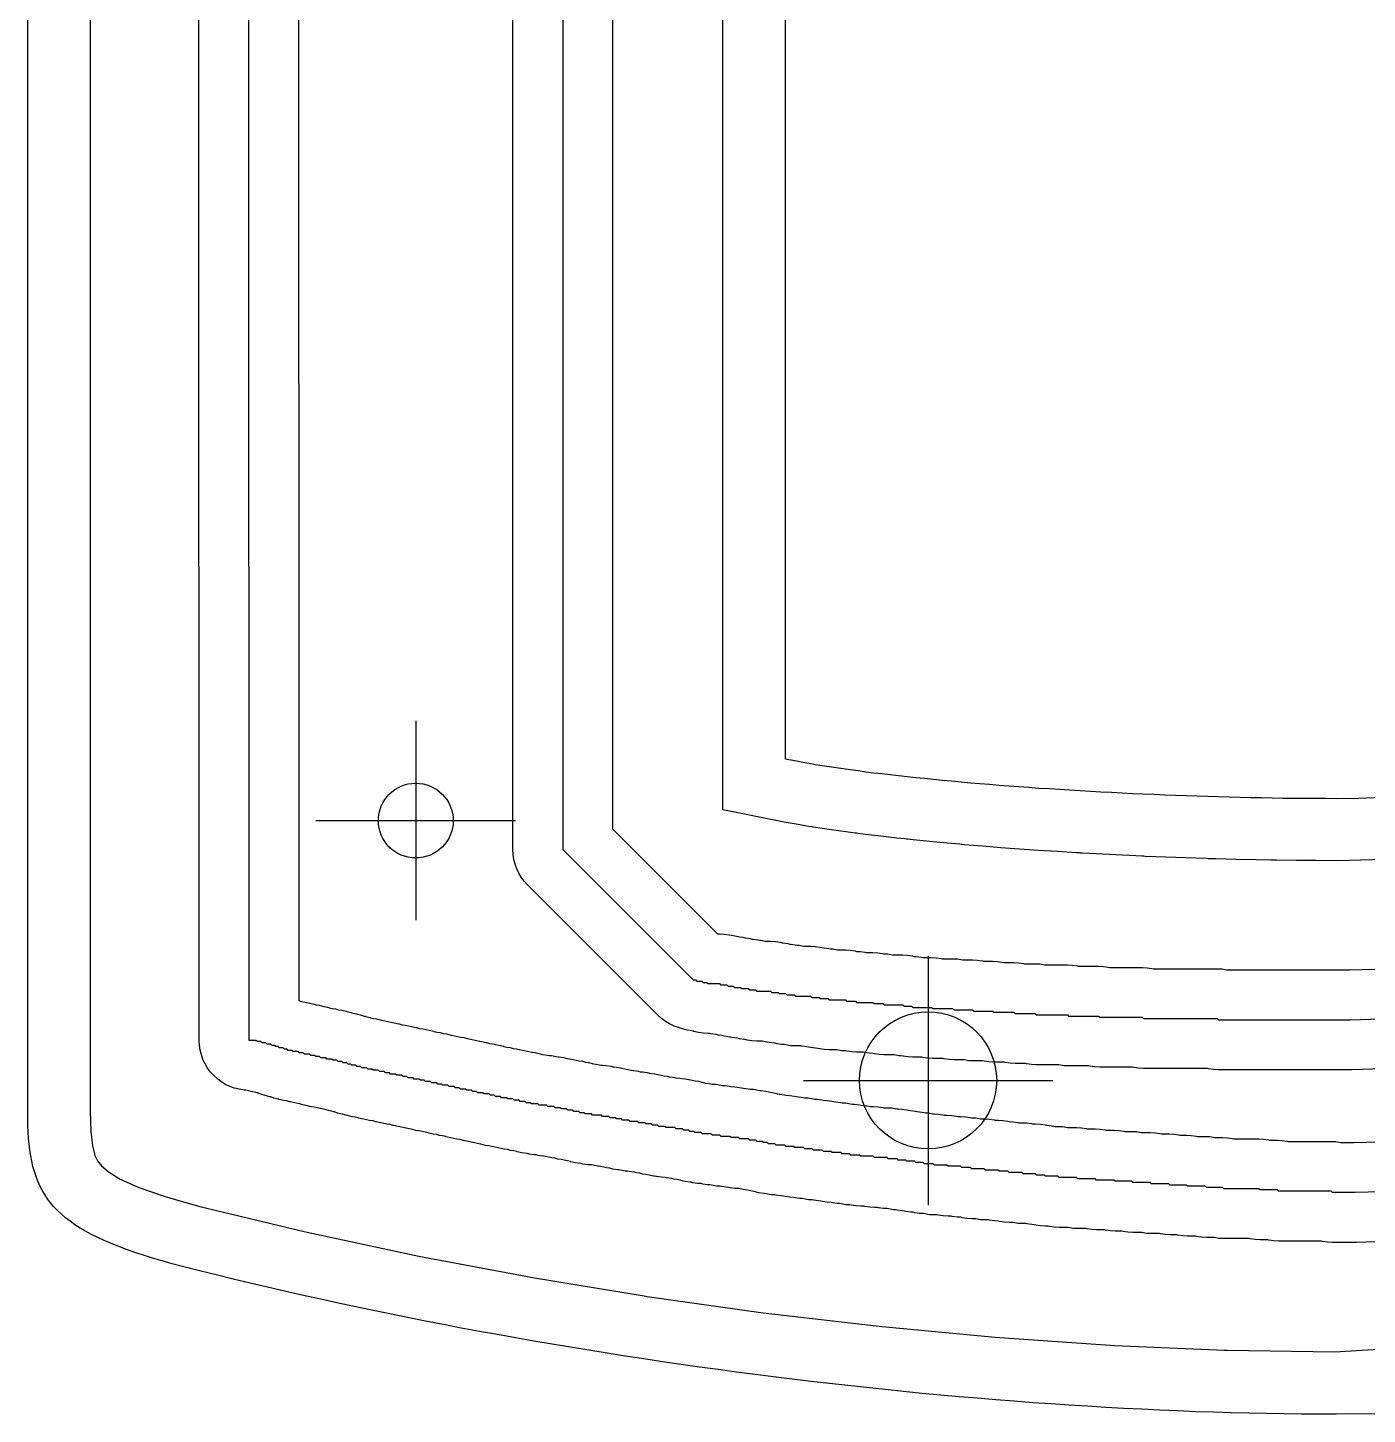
# Model space of a CAD drawing. Header units: millimetres. Extents: x 0 to 1800, y 0 to 406.
# Drawn here: x 799 to 906.4, y 51.5 to 162.7 of the extents above; entities that cross this region are included whole.
import ezdxf

# ---------------------------------------------------------------- set-up
doc = ezdxf.new("R2010")
doc.units = ezdxf.units.MM
for name, color, linetype in [('1_LETTERS', 7, 'Continuous'), ('2_BACK_inset_5mm', 7, 'Continuous'), ('4_THREADED_RODS_MX', 7, 'Continuous'), ('5_CABLE_EXITS_D11', 7, 'Continuous'), ('CENTERLINE', 7, 'Continuous'), ('GROOVE_8MM', 7, 'Continuous')]:
    doc.layers.add(name, color=color, linetype=linetype)

msp = doc.modelspace()

# ---------------------------------------------------------------- linework, layer by layer
at = {"layer": '1_LETTERS'}
for points in [[(907.36, 51.52), (903.92, 51.49), (902.54, 51.49), (901.15, 51.5), (899.75, 51.52), (898.34, 51.54), (896.93, 51.57), (895.52, 51.61), (894.09, 51.65), (892.66, 51.7), (891.23, 51.76), (889.79, 51.82), (888.35, 51.89), (886.9, 51.96), (885.45, 52.04), (883.99, 52.13), (882.53, 52.22), (881.06, 52.32), (879.6, 52.42), (878.12, 52.53), (876.65, 52.65), (875.17, 52.77), (873.69, 52.9), (872.21, 53.03), (870.73, 53.17), (869.25, 53.32), (867.76, 53.47), (866.27, 53.63), (864.78, 53.79), (863.3, 53.96), (861.81, 54.13), (860.32, 54.31), (858.83, 54.49), (857.34, 54.68), (855.85, 54.88), (854.37, 55.08), (852.88, 55.28), (851.4, 55.49), (849.91, 55.71), (848.43, 55.93), (846.95, 56.16), (845.48, 56.39), (844.01, 56.62), (842.54, 56.87), (841.07, 57.11), (839.6, 57.36), (838.14, 57.62), (836.69, 57.88), (835.24, 58.14), (833.79, 58.41), (832.35, 58.69), (830.91, 58.97), (829.48, 59.25), (828.05, 59.54), (826.63, 59.83), (825.21, 60.13), (823.81, 60.43), (822.4, 60.74), (821.01, 61.05), (819.62, 61.37), (818.24, 61.69), (816.86, 62.01), (815.5, 62.34), (814.14, 62.67), (812.79, 63), (811.45, 63.34), (810.61, 63.57), (809.81, 63.79), (809.04, 64.02), (808.31, 64.25), (807.62, 64.47), (806.96, 64.7), (806.33, 64.94), (805.74, 65.18), (805.17, 65.42), (804.64, 65.66), (804.14, 65.91), (803.67, 66.17), (803.23, 66.43), (802.81, 66.69), (802.42, 66.97), (802.06, 67.25), (801.73, 67.54), (801.41, 67.84), (801.13, 68.14), (800.86, 68.46), (800.62, 68.78), (800.39, 69.12), (800.19, 69.46), (800.01, 69.82), (799.84, 70.19), (799.7, 70.57), (799.57, 70.97), (799.45, 71.37), (799.36, 71.79), (799.27, 72.23), (799.21, 72.68), (799.15, 73.15), (799.1, 73.63), (799.07, 74.13), (799.05, 74.64), (799.04, 75.17), (799.03, 75.72), (799.03, 394.12)], [(859.75, 263.74), (859.75, 104.07), (860.2, 103.98), (860.67, 103.89), (861.16, 103.8), (861.66, 103.71), (862.18, 103.62), (862.72, 103.54), (863.27, 103.45), (863.83, 103.37), (864.41, 103.28), (865, 103.2), (865.61, 103.12), (866.23, 103.03), (866.87, 102.95), (867.51, 102.88), (868.17, 102.8), (868.84, 102.72), (869.53, 102.65), (870.22, 102.57), (870.92, 102.5), (871.64, 102.43), (872.37, 102.36), (873.1, 102.29), (873.85, 102.22), (874.6, 102.15), (875.36, 102.09), (876.13, 102.02), (876.91, 101.96), (877.7, 101.9), (878.49, 101.84), (879.3, 101.78), (880.1, 101.72), (880.92, 101.67), (881.74, 101.62), (882.56, 101.57), (883.39, 101.52), (884.23, 101.47), (885.07, 101.42), (885.91, 101.38), (886.76, 101.33), (887.61, 101.29), (888.46, 101.25), (889.32, 101.22), (890.18, 101.18), (891.04, 101.15), (891.9, 101.12), (892.76, 101.09), (893.63, 101.06), (894.49, 101.03), (895.35, 101.01), (896.22, 100.99), (897.08, 100.97), (897.94, 100.95), (898.8, 100.94), (899.66, 100.92), (900.52, 100.91), (901.37, 100.91), (902.23, 100.9), (903.07, 100.9), (903.92, 100.89), (905.75, 100.91), (907.54, 100.98)]]:
    msp.add_lwpolyline(points, dxfattribs=at)
at = {"layer": '2_BACK_inset_5mm'}
for points in [[(804.03, 393.91), (804.03, 75.8), (804.08, 74.16), (804.23, 73.01), (804.42, 72.26), (804.63, 71.82), (804.94, 71.42), (805.47, 70.96), (806.44, 70.36), (807.95, 69.68), (810.04, 68.95), (812.72, 68.18), (821.19, 66.14), (821.42, 66.09), (830.01, 64.25), (830.38, 64.18), (839.1, 62.53), (839.49, 62.46), (848.45, 60.99), (848.7, 60.95), (857.98, 59.64), (867.29, 58.55), (867.54, 58.52), (876.58, 57.67), (876.96, 57.64), (885.82, 57.03), (886.19, 57.01), (894.96, 56.63), (895.18, 56.62), (903.8, 56.49), (924.21, 57.74)], [(907.77, 95.98), (903.97, 95.89), (902.33, 95.9), (900.74, 95.91), (899.13, 95.93), (898.89, 95.93), (898.81, 95.94), (898.69, 95.94), (897.52, 95.96), (895.91, 95.99), (894.29, 96.04), (893.77, 96.05), (893.65, 96.05), (893.5, 96.06), (892.68, 96.09), (891.07, 96.14), (889.46, 96.21), (888.64, 96.24), (888.5, 96.25), (888.37, 96.25), (887.86, 96.28), (886.27, 96.35), (884.69, 96.43), (883.55, 96.5), (883.44, 96.5), (883.36, 96.51), (883.12, 96.52), (881.58, 96.62), (880.04, 96.72), (878.53, 96.82), (877.04, 96.93), (875.58, 97.05), (874.14, 97.17), (873.94, 97.19), (873.86, 97.2), (873.75, 97.21), (872.73, 97.3), (871.35, 97.43), (870.01, 97.57), (869.6, 97.61), (869.48, 97.62), (869.36, 97.64), (868.7, 97.71), (867.42, 97.85), (866.19, 98), (865.6, 98.08), (865.46, 98.09), (865.36, 98.11), (864.99, 98.15), (863.84, 98.31), (862.73, 98.47), (861.99, 98.59), (861.91, 98.6), (861.65, 98.64), (860.64, 98.81), (859.67, 98.99), (854.75, 99.96), (854.75, 268.1)]]:
    msp.add_lwpolyline(points, dxfattribs=at)
at = {"layer": '4_THREADED_RODS_MX'}
for p, q in [((830.14, 107.11), (830.14, 91.11)), ((822.14, 99.11), (838.14, 99.11))]:
    msp.add_line(p, q, dxfattribs=at)
msp.add_circle((830.14, 99.11), 3, dxfattribs=at)
at = {"layer": '5_CABLE_EXITS_D11'}
for p, q in [((871.21, 88.27), (871.21, 68.27)), ((861.21, 78.27), (881.21, 78.27))]:
    msp.add_line(p, q, dxfattribs=at)
msp.add_circle((871.21, 78.27), 5.5, dxfattribs=at)
at = {"layer": 'CENTERLINE'}
for points in [[(908.57, 69.37), (905.44, 69.28), (903.62, 69.28), (903.52, 69.38), (899.32, 69.38), (899.22, 69.48), (897.82, 69.48), (897.72, 69.58), (894.92, 69.58), (894.82, 69.68), (893.52, 69.68), (893.42, 69.78), (892.02, 69.78), (891.92, 69.88), (890.62, 69.88), (890.52, 69.98), (889.12, 69.98), (889.02, 70.08), (887.62, 70.08), (887.52, 70.18), (886.22, 70.18), (886.12, 70.28), (884.72, 70.28), (884.62, 70.38), (883.22, 70.38), (883.12, 70.48), (881.72, 70.48), (881.62, 70.58), (880.62, 70.58), (880.52, 70.68), (879.92, 70.68), (879.82, 70.78), (878.82, 70.78), (878.72, 70.88), (877.72, 70.88), (877.62, 70.98), (876.92, 70.98), (876.82, 71.08), (875.82, 71.08), (875.72, 71.18), (874.72, 71.18), (874.62, 71.28), (873.92, 71.28), (873.82, 71.38), (872.82, 71.38), (872.72, 71.48), (871.72, 71.48), (871.62, 71.58), (870.92, 71.58), (870.82, 71.68), (870.22, 71.68), (870.12, 71.78), (869.52, 71.78), (869.42, 71.88), (868.82, 71.88), (868.72, 71.98), (868.02, 71.98), (867.92, 72.08), (866.92, 72.08), (866.82, 72.18), (865.82, 72.18), (865.72, 72.28), (865.02, 72.28), (864.92, 72.38), (864.32, 72.38), (864.22, 72.48), (863.52, 72.48), (863.42, 72.58), (862.82, 72.58), (862.72, 72.68), (862.02, 72.68), (861.92, 72.78), (861.32, 72.78), (861.22, 72.88), (860.52, 72.88), (860.42, 72.98), (859.82, 72.98), (859.72, 73.08), (859.02, 73.08), (858.92, 73.18), (858.42, 73.18), (858.32, 73.28), (858.02, 73.28), (857.92, 73.38), (857.52, 73.38), (857.42, 73.48), (856.92, 73.48), (856.82, 73.58), (856.12, 73.58), (856.02, 73.68), (855.42, 73.68), (855.32, 73.78), (854.62, 73.78), (854.52, 73.88), (853.92, 73.88), (853.82, 73.98), (853.12, 73.98), (853.02, 74.08), (852.52, 74.08), (852.42, 74.18), (852.12, 74.18), (852.02, 74.28), (851.62, 74.28), (851.52, 74.38), (851.02, 74.38), (850.92, 74.48), (850.22, 74.48), (850.12, 74.58), (849.62, 74.58), (849.52, 74.68), (849.12, 74.68), (849.02, 74.78), (848.62, 74.78), (848.52, 74.88), (848.02, 74.88), (847.92, 74.98), (847.32, 74.98), (847.22, 75.08), (846.72, 75.08), (846.62, 75.18), (846.22, 75.18), (846.12, 75.28), (845.72, 75.28), (845.62, 75.38), (845.12, 75.38), (845.02, 75.48), (844.32, 75.48), (844.22, 75.58), (843.72, 75.58), (843.62, 75.68), (843.32, 75.68), (843.22, 75.78), (842.82, 75.78), (842.72, 75.88), (842.32, 75.88), (842.22, 75.98), (841.82, 75.98), (841.72, 76.08), (841.32, 76.08), (841.22, 76.18), (840.72, 76.18), (840.62, 76.28), (840.02, 76.28), (839.92, 76.38), (839.42, 76.38), (839.32, 76.48), (839.02, 76.48), (838.92, 76.58), (838.52, 76.58), (838.42, 76.68), (838.02, 76.68), (837.92, 76.78), (837.52, 76.78), (837.42, 76.88), (837.02, 76.88), (836.92, 76.98), (836.52, 76.98), (836.42, 77.08), (836.12, 77.08), (836.02, 77.18), (835.62, 77.18), (835.52, 77.28), (835.12, 77.28), (835.02, 77.38), (834.72, 77.38), (834.62, 77.48), (834.22, 77.48), (834.12, 77.58), (833.72, 77.58), (833.62, 77.68), (833.32, 77.68), (833.22, 77.78), (832.82, 77.78), (832.72, 77.88), (832.32, 77.88), (832.22, 77.98), (831.92, 77.98), (831.82, 78.08), (831.42, 78.08), (831.32, 78.18), (830.92, 78.18), (830.82, 78.28), (830.52, 78.28), (830.42, 78.38), (830.02, 78.38), (829.92, 78.48), (829.52, 78.48), (829.42, 78.58), (829.12, 78.58), (829.02, 78.68), (828.62, 78.68), (828.52, 78.78), (828.12, 78.78), (828.02, 78.88), (827.72, 78.88), (827.62, 78.98), (827.22, 78.98), (827.12, 79.08), (826.72, 79.08), (826.62, 79.18), (826.32, 79.18), (826.22, 79.28), (825.82, 79.28), (825.72, 79.38), (825.42, 79.38), (825.32, 79.48), (825.02, 79.48), (824.92, 79.58), (824.72, 79.58), (824.62, 79.68), (824.32, 79.68), (824.22, 79.78), (823.92, 79.78), (823.82, 79.88), (823.52, 79.88), (823.42, 79.98), (823.02, 79.98), (822.92, 80.08), (822.52, 80.08), (822.42, 80.18), (822.12, 80.18), (822.02, 80.28), (821.72, 80.28), (821.62, 80.38), (821.22, 80.38), (821.12, 80.48), (820.82, 80.48), (820.72, 80.58), (820.32, 80.58), (820.22, 80.68), (819.92, 80.68), (819.82, 80.78), (819.62, 80.78), (819.52, 80.88), (819.22, 80.88), (819.12, 80.98), (818.92, 80.98), (818.82, 81.08), (818.62, 81.08), (818.52, 81.18), (818.22, 81.18), (818.12, 81.28), (817.82, 81.28), (817.72, 81.38), (817.42, 81.38), (817.32, 81.48), (816.77, 81.48), (816.68, 385.55)], [(850.66, 279.87), (841.92, 271.13), (841.92, 96.78), (852.38, 86.33), (852.58, 86.33)], [(852.58, 86.33), (852.68, 86.23), (853.08, 86.23), (853.18, 86.13), (853.48, 86.13), (853.58, 86.03), (854.48, 86.03), (854.58, 85.93), (855.08, 85.93), (855.18, 85.83), (855.58, 85.83), (855.68, 85.73), (856.18, 85.73), (856.28, 85.63), (856.78, 85.63), (856.88, 85.53), (857.38, 85.53), (857.48, 85.43), (858.58, 85.43), (858.68, 85.33), (859.18, 85.33), (859.28, 85.23), (859.78, 85.23), (859.88, 85.13), (860.48, 85.13), (860.58, 85.03), (861.78, 85.03), (861.88, 84.93), (862.48, 84.93), (862.58, 84.83), (863.18, 84.83), (863.28, 84.73), (864.58, 84.73), (864.68, 84.63), (865.38, 84.63), (865.48, 84.53), (866.78, 84.53), (866.88, 84.43), (867.58, 84.43), (867.68, 84.33), (869.18, 84.33), (869.28, 84.23), (869.88, 84.23), (869.98, 84.13), (871.48, 84.13), (871.58, 84.03), (873.18, 84.03), (873.28, 83.93), (874.78, 83.93), (874.88, 83.83), (876.38, 83.83), (876.48, 83.73), (878.08, 83.73), (878.18, 83.63), (879.78, 83.63), (879.88, 83.53), (882.38, 83.53), (882.48, 83.43), (884.88, 83.43), (884.98, 83.33), (888.38, 83.33), (888.48, 83.23), (894.38, 83.23), (894.48, 83.13), (905.05, 83.13), (909.23, 83.25)]]:
    msp.add_lwpolyline(points, dxfattribs=at)
at = {"layer": 'GROOVE_8MM'}
for points in [[(908.69, 65.37), (905.56, 65.28), (905.44, 65.28), (903.62, 65.28), (903.23, 65.3), (902.84, 65.36), (902.75, 65.38), (899.32, 65.38), (898.93, 65.4), (898.54, 65.46), (898.45, 65.48), (897.82, 65.48), (897.43, 65.5), (897.04, 65.56), (896.95, 65.58), (894.92, 65.58), (894.53, 65.6), (894.14, 65.66), (894.05, 65.68), (893.52, 65.68), (893.13, 65.7), (892.74, 65.76), (892.65, 65.78), (892.02, 65.78), (891.63, 65.8), (891.24, 65.86), (891.15, 65.88), (890.62, 65.88), (890.23, 65.9), (889.84, 65.96), (889.75, 65.98), (889.12, 65.98), (888.73, 66), (888.34, 66.06), (888.25, 66.08), (887.62, 66.08), (887.23, 66.1), (886.84, 66.16), (886.75, 66.18), (886.22, 66.18), (885.83, 66.2), (885.44, 66.26), (885.35, 66.28), (884.72, 66.28), (884.33, 66.3), (883.94, 66.36), (883.85, 66.38), (883.22, 66.38), (882.83, 66.4), (882.44, 66.46), (882.35, 66.48), (881.72, 66.48), (881.33, 66.5), (880.94, 66.56), (880.85, 66.58), (880.62, 66.58), (880.23, 66.6), (879.84, 66.66), (879.71, 66.69), (879.53, 66.7), (879.14, 66.76), (879.05, 66.78), (878.82, 66.78), (878.43, 66.8), (878.04, 66.86), (877.95, 66.88), (877.72, 66.88), (877.33, 66.9), (876.94, 66.96), (876.83, 66.99), (876.53, 67), (876.14, 67.06), (876.05, 67.08), (875.82, 67.08), (875.43, 67.1), (875.04, 67.16), (874.95, 67.18), (874.72, 67.18), (874.33, 67.2), (873.94, 67.26), (873.83, 67.29), (873.53, 67.3), (873.14, 67.36), (873.05, 67.38), (872.82, 67.38), (872.43, 67.4), (872.04, 67.46), (871.95, 67.48), (871.72, 67.48), (871.33, 67.5), (870.94, 67.56), (870.83, 67.59), (870.53, 67.6), (870.14, 67.66), (870.01, 67.69), (869.83, 67.7), (869.44, 67.76), (869.31, 67.79), (869.13, 67.8), (868.74, 67.86), (868.61, 67.89), (868.43, 67.9), (868.04, 67.96), (867.93, 67.99), (867.63, 68), (867.24, 68.06), (867.15, 68.08), (866.92, 68.08), (866.53, 68.1), (866.14, 68.16), (866.05, 68.18), (865.82, 68.18), (865.43, 68.2), (865.04, 68.26), (864.93, 68.29), (864.63, 68.3), (864.24, 68.36), (864.11, 68.39), (863.93, 68.4), (863.54, 68.46), (863.43, 68.49), (863.13, 68.5), (862.74, 68.56), (862.61, 68.59), (862.43, 68.6), (862.04, 68.66), (861.93, 68.69), (861.63, 68.7), (861.24, 68.76), (861.11, 68.79), (860.93, 68.8), (860.54, 68.86), (860.43, 68.89), (860.13, 68.9), (859.74, 68.96), (859.61, 68.99), (859.43, 69), (859.04, 69.06), (858.93, 69.09), (858.63, 69.1), (858.24, 69.16), (858.08, 69.2), (858.03, 69.2), (857.64, 69.26), (857.26, 69.35), (857.25, 69.36), (857.24, 69.36), (856.99, 69.42), (856.74, 69.46), (856.58, 69.5), (856.53, 69.5), (856.14, 69.56), (856.03, 69.59), (855.73, 69.6), (855.34, 69.66), (855.21, 69.69), (855.03, 69.7), (854.64, 69.76), (854.53, 69.79), (854.23, 69.8), (853.84, 69.86), (853.71, 69.89), (853.53, 69.9), (853.14, 69.96), (853.03, 69.99), (852.73, 70), (852.34, 70.06), (852.18, 70.1), (852.13, 70.1), (851.74, 70.16), (851.36, 70.25), (851.35, 70.26), (851.34, 70.26), (851.09, 70.32), (850.84, 70.36), (850.68, 70.4), (850.63, 70.4), (850.24, 70.46), (850.13, 70.49), (849.83, 70.5), (849.44, 70.56), (849.28, 70.6), (849.23, 70.6), (848.84, 70.66), (848.59, 70.72), (848.34, 70.76), (848.09, 70.82), (847.84, 70.86), (847.68, 70.9), (847.63, 70.9), (847.24, 70.96), (847.11, 70.99), (846.93, 71), (846.54, 71.06), (846.38, 71.1), (846.33, 71.1), (845.94, 71.16), (845.69, 71.22), (845.44, 71.26), (845.19, 71.32), (844.94, 71.36), (844.78, 71.4), (844.73, 71.4), (844.34, 71.46), (844.23, 71.49), (843.93, 71.5), (843.54, 71.56), (843.38, 71.6), (843.33, 71.6), (842.94, 71.66), (842.56, 71.75), (842.55, 71.76), (842.54, 71.76), (842.29, 71.82), (842.04, 71.86), (841.79, 71.92), (841.54, 71.96), (841.29, 72.02), (841.04, 72.06), (840.79, 72.12), (840.54, 72.16), (840.38, 72.2), (840.33, 72.2), (839.94, 72.26), (839.81, 72.29), (839.63, 72.3), (839.24, 72.36), (839.08, 72.4), (839.03, 72.4), (838.64, 72.46), (838.26, 72.55), (838.25, 72.56), (838.24, 72.56), (837.99, 72.62), (837.74, 72.66), (837.49, 72.72), (837.24, 72.76), (836.99, 72.82), (836.74, 72.86), (836.49, 72.92), (836.24, 72.96), (835.99, 73.02), (835.74, 73.06), (835.36, 73.15), (835.35, 73.16), (835.34, 73.16), (835.09, 73.22), (834.84, 73.26), (834.59, 73.32), (834.34, 73.36), (833.96, 73.45), (833.95, 73.46), (833.94, 73.46), (833.69, 73.52), (833.44, 73.56), (833.19, 73.62), (832.94, 73.66), (832.56, 73.75), (832.55, 73.76), (832.54, 73.76), (832.29, 73.82), (832.04, 73.86), (831.79, 73.92), (831.54, 73.96), (831.16, 74.05), (831.15, 74.06), (831.14, 74.06), (830.89, 74.12), (830.64, 74.16), (830.39, 74.22), (830.14, 74.26), (829.76, 74.35), (829.75, 74.36), (829.74, 74.36), (829.49, 74.42), (829.24, 74.46), (828.99, 74.52), (828.74, 74.56), (828.36, 74.65), (828.35, 74.66), (828.34, 74.66), (828.09, 74.72), (827.84, 74.76), (827.59, 74.82), (827.34, 74.86), (826.96, 74.95), (826.95, 74.96), (826.94, 74.96), (826.69, 75.02), (826.44, 75.06), (826.19, 75.12), (825.94, 75.16), (825.56, 75.25), (825.55, 75.26), (825.54, 75.26), (825.29, 75.32), (825.04, 75.36), (824.66, 75.45), (824.65, 75.46), (824.64, 75.46), (824.26, 75.55), (824.25, 75.56), (824.24, 75.56), (823.86, 75.65), (823.63, 75.74), (823.56, 75.75), (823.55, 75.76), (823.54, 75.76), (823.16, 75.85), (823.15, 75.86), (823.14, 75.86), (822.76, 75.95), (822.75, 75.96), (822.74, 75.96), (822.49, 76.02), (822.24, 76.06), (821.99, 76.12), (821.74, 76.16), (821.36, 76.25), (821.35, 76.26), (821.34, 76.26), (820.96, 76.35), (820.95, 76.36), (820.94, 76.36), (820.69, 76.42), (820.44, 76.46), (820.06, 76.55), (820.05, 76.56), (820.04, 76.56), (819.79, 76.62), (819.54, 76.66), (819.16, 76.75), (819.15, 76.76), (819.14, 76.76), (818.76, 76.85), (818.53, 76.94), (818.46, 76.95), (818.45, 76.96), (818.44, 76.96), (818.06, 77.05), (817.83, 77.14), (817.76, 77.15), (817.53, 77.24), (817.46, 77.25), (817.45, 77.26), (817.44, 77.26), (817.06, 77.35), (817.05, 77.36), (817.04, 77.36), (816.66, 77.45), (816.65, 77.46), (816.64, 77.46), (816.49, 77.49), (816.38, 77.5), (815.99, 77.56), (815.61, 77.65), (815.24, 77.79), (814.89, 77.95), (814.55, 78.15), (814.24, 78.39), (813.95, 78.65), (813.68, 78.94), (813.45, 79.26), (813.25, 79.59), (813.08, 79.95), (812.95, 80.32), (812.85, 80.7), (812.79, 81.09), (812.77, 81.48), (812.68, 385.55)], [(820.68, 381.56), (820.77, 84.68), (820.91, 84.63), (820.98, 84.61), (820.99, 84.61), (821, 84.6), (821, 84.6), (821.25, 84.54), (821.5, 84.5), (821.88, 84.41), (821.89, 84.41), (821.9, 84.4), (822.15, 84.34), (822.4, 84.3), (822.78, 84.21), (822.79, 84.21), (822.8, 84.2), (823.18, 84.11), (823.19, 84.11), (823.2, 84.1), (823.45, 84.04), (823.7, 84), (823.95, 83.94), (824.2, 83.9), (824.58, 83.81), (824.59, 83.81), (824.6, 83.8), (824.98, 83.71), (824.99, 83.71), (825, 83.7), (825.38, 83.61), (825.39, 83.61), (825.4, 83.6), (825.78, 83.51), (826.01, 83.43), (826.08, 83.41), (826.09, 83.41), (826.1, 83.4), (826.48, 83.31), (826.49, 83.31), (826.5, 83.3), (826.75, 83.24), (827, 83.2), (827.38, 83.11), (827.39, 83.11), (827.4, 83.1), (827.65, 83.04), (827.9, 83), (828.15, 82.94), (828.4, 82.9), (828.78, 82.81), (828.79, 82.81), (828.8, 82.8), (829.05, 82.74), (829.3, 82.7), (829.55, 82.64), (829.8, 82.6), (830.18, 82.51), (830.19, 82.51), (830.2, 82.5), (830.45, 82.44), (830.7, 82.4), (830.95, 82.34), (831.2, 82.3), (831.58, 82.21), (831.59, 82.21), (831.6, 82.2), (831.85, 82.14), (832.1, 82.1), (832.35, 82.04), (832.6, 82), (832.98, 81.91), (832.99, 81.91), (833, 81.9), (833.25, 81.84), (833.5, 81.8), (833.75, 81.74), (834, 81.7), (834.38, 81.61), (834.39, 81.61), (834.4, 81.6), (834.65, 81.54), (834.9, 81.5), (835.15, 81.44), (835.4, 81.4), (835.78, 81.31), (835.79, 81.31), (835.8, 81.3), (836.05, 81.24), (836.3, 81.2), (836.55, 81.14), (836.8, 81.1), (837.18, 81.01), (837.19, 81.01), (837.2, 81), (837.45, 80.94), (837.7, 80.9), (837.95, 80.84), (838.2, 80.8), (838.45, 80.74), (838.7, 80.7), (838.95, 80.64), (839.2, 80.6), (839.45, 80.54), (839.7, 80.5), (840.08, 80.41), (840.09, 80.41), (840.1, 80.4), (840.26, 80.36), (840.31, 80.36), (840.7, 80.3), (840.84, 80.27), (841.01, 80.26), (841.4, 80.2), (841.56, 80.16), (841.61, 80.16), (842, 80.1), (842.25, 80.04), (842.5, 80), (842.75, 79.94), (843, 79.9), (843.25, 79.84), (843.5, 79.8), (843.75, 79.74), (844, 79.7), (844.38, 79.61), (844.39, 79.61), (844.4, 79.6), (844.56, 79.56), (844.61, 79.56), (845, 79.5), (845.11, 79.48), (845.41, 79.46), (845.8, 79.4), (845.96, 79.36), (846.01, 79.36), (846.4, 79.3), (846.65, 79.24), (846.9, 79.2), (847.15, 79.14), (847.4, 79.1), (847.56, 79.06), (847.61, 79.06), (848, 79), (848.14, 78.97), (848.31, 78.96), (848.7, 78.9), (848.86, 78.86), (848.91, 78.86), (849.3, 78.8), (849.55, 78.74), (849.8, 78.7), (850.05, 78.64), (850.3, 78.6), (850.46, 78.56), (850.51, 78.56), (850.9, 78.5), (851.01, 78.48), (851.31, 78.46), (851.7, 78.4), (851.86, 78.36), (851.91, 78.36), (852.3, 78.3), (852.55, 78.24), (852.8, 78.2), (853.18, 78.11), (853.19, 78.11), (853.2, 78.1), (853.36, 78.06), (853.41, 78.06), (853.8, 78), (853.91, 77.98), (854.21, 77.96), (854.6, 77.9), (854.74, 77.87), (854.91, 77.86), (855.3, 77.8), (855.41, 77.78), (855.71, 77.76), (856.1, 77.7), (856.24, 77.67), (856.41, 77.66), (856.8, 77.6), (856.91, 77.58), (857.21, 77.56), (857.6, 77.5), (857.76, 77.46), (857.81, 77.46), (858.2, 77.4), (858.45, 77.34), (858.7, 77.3), (859.08, 77.21), (859.09, 77.21), (859.1, 77.2), (859.26, 77.16), (859.31, 77.16), (859.7, 77.1), (859.81, 77.08), (860.11, 77.06), (860.5, 77), (860.64, 76.97), (860.81, 76.96), (861.2, 76.9), (861.31, 76.88), (861.61, 76.86), (862, 76.8), (862.14, 76.77), (862.31, 76.76), (862.7, 76.7), (862.81, 76.68), (863.11, 76.66), (863.5, 76.6), (863.64, 76.57), (863.81, 76.56), (864.2, 76.5), (864.31, 76.48), (864.61, 76.46), (865, 76.4), (865.14, 76.37), (865.31, 76.36), (865.7, 76.3), (865.81, 76.28), (866.11, 76.26), (866.5, 76.2), (866.59, 76.18), (866.82, 76.18), (867.21, 76.16), (867.6, 76.1), (867.69, 76.08), (867.92, 76.08), (868.31, 76.06), (868.7, 76), (868.81, 75.98), (869.11, 75.96), (869.5, 75.9), (869.64, 75.87), (869.81, 75.86), (870.2, 75.8), (870.34, 75.77), (870.51, 75.76), (870.9, 75.7), (871.04, 75.67), (871.21, 75.66), (871.6, 75.6), (871.71, 75.58), (872.01, 75.56), (872.4, 75.5), (872.49, 75.48), (872.72, 75.48), (873.11, 75.46), (873.5, 75.4), (873.59, 75.38), (873.82, 75.38), (874.21, 75.36), (874.6, 75.3), (874.71, 75.28), (875.01, 75.26), (875.4, 75.2), (875.49, 75.18), (875.72, 75.18), (876.11, 75.16), (876.5, 75.1), (876.59, 75.08), (876.82, 75.08), (877.21, 75.06), (877.6, 75), (877.71, 74.98), (878.01, 74.96), (878.4, 74.9), (878.49, 74.88), (878.72, 74.88), (879.11, 74.86), (879.5, 74.8), (879.59, 74.78), (879.82, 74.78), (880.21, 74.76), (880.6, 74.7), (880.74, 74.67), (880.91, 74.66), (881.3, 74.6), (881.39, 74.58), (881.62, 74.58), (882.01, 74.56), (882.4, 74.5), (882.49, 74.48), (883.12, 74.48), (883.51, 74.46), (883.9, 74.4), (883.99, 74.38), (884.62, 74.38), (885.01, 74.36), (885.4, 74.3), (885.49, 74.28), (886.12, 74.28), (886.51, 74.26), (886.9, 74.2), (886.99, 74.18), (887.52, 74.18), (887.91, 74.16), (888.3, 74.1), (888.39, 74.08), (889.02, 74.08), (889.41, 74.06), (889.8, 74), (889.89, 73.98), (890.52, 73.98), (890.91, 73.96), (891.3, 73.9), (891.39, 73.88), (891.92, 73.88), (892.31, 73.86), (892.7, 73.8), (892.79, 73.78), (893.42, 73.78), (893.81, 73.76), (894.2, 73.7), (894.29, 73.68), (894.82, 73.68), (895.21, 73.66), (895.6, 73.6), (895.69, 73.58), (897.72, 73.58), (898.11, 73.56), (898.5, 73.5), (898.59, 73.48), (899.22, 73.48), (899.61, 73.46), (900, 73.4), (900.09, 73.38), (903.52, 73.38), (903.91, 73.36), (904.3, 73.3), (904.39, 73.28), (905.38, 73.28), (908.45, 73.37)], [(909.35, 79.25), (905.17, 79.13), (905.05, 79.13), (894.48, 79.13), (894.09, 79.15), (893.7, 79.21), (893.61, 79.23), (888.48, 79.23), (888.09, 79.25), (887.7, 79.31), (887.61, 79.33), (884.98, 79.33), (884.59, 79.35), (884.2, 79.41), (884.11, 79.43), (882.48, 79.43), (882.09, 79.45), (881.7, 79.51), (881.61, 79.53), (879.88, 79.53), (879.49, 79.55), (879.1, 79.61), (879.01, 79.63), (878.18, 79.63), (877.79, 79.65), (877.4, 79.71), (877.31, 79.73), (876.48, 79.73), (876.09, 79.75), (875.7, 79.81), (875.61, 79.83), (874.88, 79.83), (874.49, 79.85), (874.1, 79.91), (874.01, 79.93), (873.28, 79.93), (872.89, 79.95), (872.5, 80.01), (872.41, 80.03), (871.58, 80.03), (871.19, 80.05), (870.8, 80.11), (870.71, 80.13), (869.98, 80.13), (869.59, 80.15), (869.2, 80.21), (869.06, 80.24), (868.89, 80.25), (868.5, 80.31), (868.41, 80.33), (867.68, 80.33), (867.29, 80.35), (866.9, 80.41), (866.79, 80.43), (866.49, 80.45), (866.1, 80.51), (866.01, 80.53), (865.48, 80.53), (865.09, 80.55), (864.7, 80.61), (864.59, 80.63), (864.29, 80.65), (863.9, 80.71), (863.81, 80.73), (863.28, 80.73), (862.89, 80.75), (862.5, 80.81), (862.36, 80.84), (862.19, 80.85), (861.8, 80.91), (861.66, 80.94), (861.49, 80.95), (861.1, 81.01), (861.01, 81.03), (860.58, 81.03), (860.19, 81.05), (859.8, 81.11), (859.66, 81.14), (859.49, 81.15), (859.1, 81.21), (858.94, 81.25), (858.89, 81.25), (858.5, 81.31), (858.34, 81.35), (858.29, 81.35), (857.9, 81.41), (857.81, 81.43), (857.48, 81.43), (857.09, 81.45), (856.7, 81.51), (856.54, 81.55), (856.49, 81.55), (856.1, 81.61), (855.94, 81.65), (855.89, 81.65), (855.5, 81.71), (855.34, 81.75), (855.29, 81.75), (854.9, 81.81), (854.65, 81.87), (854.4, 81.91), (854.24, 81.95), (854.19, 81.95), (853.8, 82.01), (853.71, 82.03), (853.58, 82.03), (853.19, 82.05), (852.8, 82.11), (852.42, 82.2), (852.42, 82.2), (852.41, 82.2), (852.4, 82.21), (852.15, 82.27), (851.9, 82.31), (851.52, 82.4), (851.29, 82.48), (851.22, 82.5), (850.85, 82.63), (850.49, 82.8), (850.16, 83), (849.84, 83.24), (849.55, 83.5), (839.1, 93.95), (838.83, 94.25), (838.6, 94.56), (838.4, 94.9), (838.23, 95.25), (838.1, 95.62), (838, 96), (837.94, 96.39), (837.92, 96.78), (837.92, 271.13)], [(845.92, 269.47), (845.92, 98.44), (854.33, 90.03), (854.35, 90.03), (854.48, 90.03), (854.87, 90.01), (855.26, 89.95), (855.26, 89.95), (855.42, 89.91), (855.47, 89.91), (855.86, 89.85), (856.11, 89.79), (856.36, 89.75), (856.52, 89.71), (856.57, 89.71), (856.96, 89.65), (857.12, 89.61), (857.17, 89.61), (857.56, 89.55), (857.72, 89.51), (857.77, 89.51), (858.16, 89.45), (858.25, 89.43), (858.58, 89.43), (858.97, 89.41), (859.36, 89.35), (859.52, 89.31), (859.57, 89.31), (859.96, 89.25), (860.12, 89.21), (860.17, 89.21), (860.56, 89.15), (860.69, 89.12), (860.87, 89.11), (861.26, 89.05), (861.35, 89.03), (861.78, 89.03), (862.17, 89.01), (862.56, 88.95), (862.69, 88.92), (862.87, 88.91), (863.26, 88.85), (863.39, 88.82), (863.57, 88.81), (863.96, 88.75), (864.05, 88.73), (864.58, 88.73), (864.97, 88.71), (865.36, 88.65), (865.47, 88.62), (865.77, 88.61), (866.16, 88.55), (866.25, 88.53), (866.78, 88.53), (867.17, 88.51), (867.56, 88.45), (867.67, 88.42), (867.97, 88.41), (868.36, 88.35), (868.45, 88.33), (869.18, 88.33), (869.57, 88.31), (869.96, 88.25), (870.09, 88.22), (870.27, 88.21), (870.66, 88.15), (870.75, 88.13), (871.48, 88.13), (871.87, 88.11), (872.26, 88.05), (872.35, 88.03), (873.18, 88.03), (873.57, 88.01), (873.96, 87.95), (874.05, 87.93), (874.78, 87.93), (875.17, 87.91), (875.56, 87.85), (875.65, 87.83), (876.38, 87.83), (876.77, 87.81), (877.16, 87.75), (877.25, 87.73), (878.08, 87.73), (878.47, 87.71), (878.86, 87.65), (878.95, 87.63), (879.78, 87.63), (880.17, 87.61), (880.56, 87.55), (880.65, 87.53), (882.38, 87.53), (882.77, 87.51), (883.16, 87.45), (883.25, 87.43), (884.88, 87.43), (885.27, 87.41), (885.66, 87.35), (885.75, 87.33), (888.38, 87.33), (888.77, 87.31), (889.16, 87.25), (889.25, 87.23), (894.38, 87.23), (894.77, 87.21), (895.16, 87.15), (895.25, 87.13), (905, 87.13), (909.02, 87.24)]]:
    msp.add_lwpolyline(points, dxfattribs=at)

doc.saveas('drawing.dxf')
